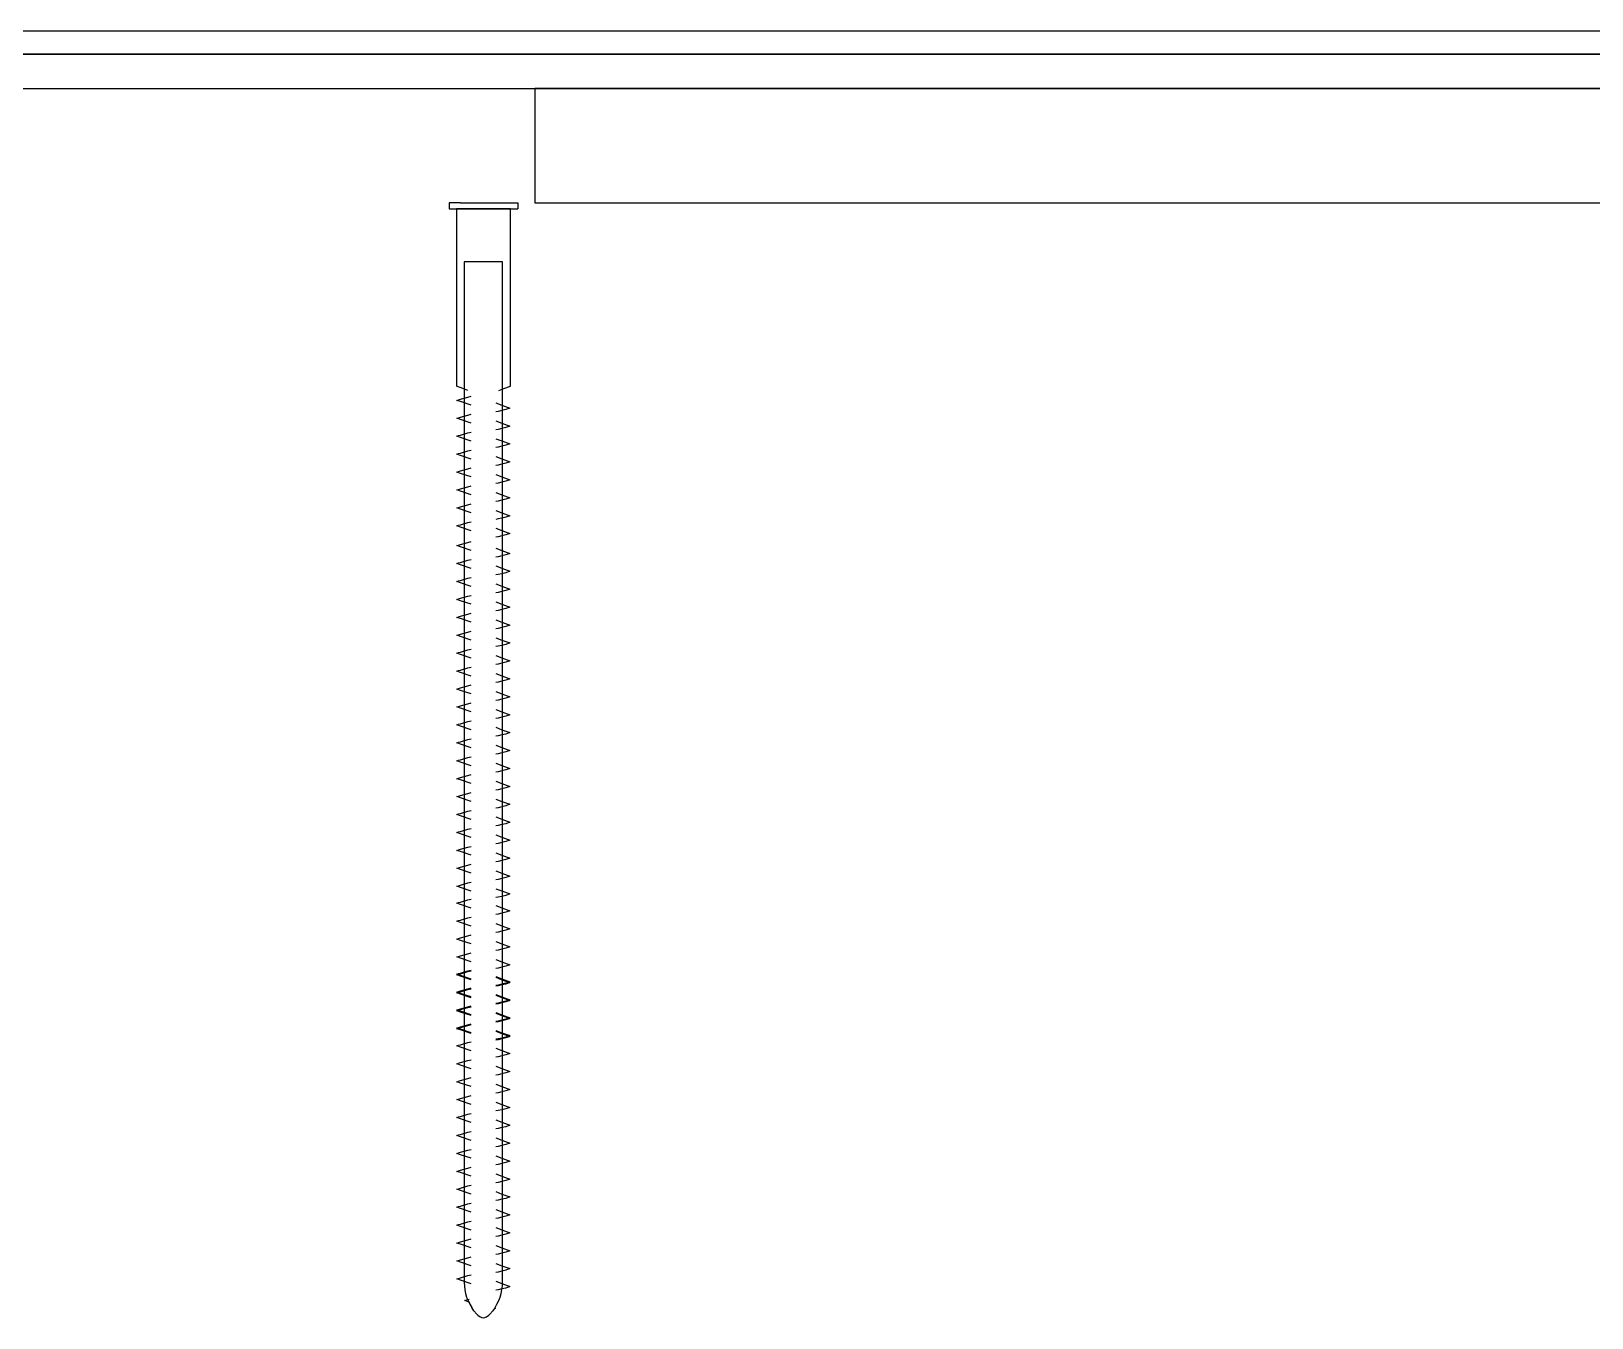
# Model space of a CAD drawing. Extents: x -195.6 to -173.8, y -15 to -11.3.
# Drawn here: x -192.896 to -190.168, y -14.943 to -12.696 of the extents above; entities that cross this region are included whole.
import ezdxf

# ---------------------------------------------------------------- set-up
doc = ezdxf.new("R2010")
doc.units = 0
doc.layers.add('SECTIONCUTEDGES', color=7, linetype='CONTINUOUS')

msp = doc.modelspace()

# ---------------------------------------------------------------- linework, layer by layer
at = {"layer": 'SECTIONCUTEDGES'}
for p, q in [((-174.0453, -12.6961), (-195.2854, -12.6961)), ((-174.0454, -12.7361), (-195.2854, -12.7361)), ((-195.2854, -12.7361), (-174.0453, -12.7361)), ((-195.2854, -12.7961), (-174.0454, -12.7961)), ((-192.0152, -12.7961), (-192.0152, -12.9961)), ((-177.1656, -12.7961), (-192.0152, -12.7961)), ((-192.1554, -12.9961), (-192.1654, -12.9961)), ((-192.1654, -12.9961), (-192.1654, -13.0061)), ((-192.1654, -13.0061), (-192.0454, -13.0061)), ((-192.1454, -12.9961), (-192.1554, -12.9961)), ((-192.1526, -13.0061), (-192.1526, -13.3162)), ((-192.1054, -13.0061), (-192.1526, -13.0061)), ((-192.1454, -12.9961), (-192.0654, -12.9961)), ((-192.0581, -13.0061), (-192.1054, -13.0061)), ((-192.0654, -12.9961), (-192.0454, -12.9961)), ((-192.0581, -13.3162), (-192.0581, -13.0061)), ((-192.0454, -12.9961), (-192.0454, -13.0061)), ((-192.0152, -12.9961), (-177.1656, -12.9961)), ((-192.1389, -13.0986), (-192.1389, -14.8816)), ((-192.0719, -13.0986), (-192.1389, -13.0986)), ((-192.0719, -14.8816), (-192.0719, -13.0986)), ((-192.1412, -13.3204), (-192.1526, -13.3162)), ((-192.1452, -13.3389), (-192.1326, -13.3352)), ((-192.1327, -13.3234), (-192.1412, -13.3204)), ((-192.1326, -13.3352), (-192.1269, -13.3338)), ((-192.0781, -13.3234), (-192.0696, -13.3204)), ((-192.0696, -13.3204), (-192.0581, -13.3162)), ((-192.1515, -13.3409), (-192.1486, -13.3399)), ((-192.1452, -13.3431), (-192.1515, -13.3409)), ((-192.1486, -13.3399), (-192.1452, -13.3389)), ((-192.1269, -13.3494), (-192.1452, -13.3431)), ((-192.0835, -13.3451), (-192.0731, -13.3492)), ((-192.0796, -13.3602), (-192.0835, -13.3608)), ((-192.0731, -13.3585), (-192.0796, -13.3602)), ((-192.0731, -13.3492), (-192.0589, -13.3544)), ((-192.0664, -13.3568), (-192.0731, -13.3585)), ((-192.0589, -13.3544), (-192.0664, -13.3568)), ((-192.1515, -13.3722), (-192.1486, -13.3712)), ((-192.1452, -13.3744), (-192.1515, -13.3722)), ((-192.1486, -13.3712), (-192.1452, -13.3702)), ((-192.1452, -13.3702), (-192.1326, -13.3665)), ((-192.1269, -13.3807), (-192.1452, -13.3744)), ((-192.1326, -13.3665), (-192.1269, -13.3651)), ((-192.0835, -13.3764), (-192.0731, -13.3805)), ((-192.0731, -13.3898), (-192.0796, -13.3915)), ((-192.0731, -13.3805), (-192.0589, -13.3857)), ((-192.0664, -13.3881), (-192.0731, -13.3898)), ((-192.0589, -13.3857), (-192.0664, -13.3881)), ((-192.1515, -13.4035), (-192.1486, -13.4025)), ((-192.1452, -13.4057), (-192.1515, -13.4035)), ((-192.1486, -13.4025), (-192.1452, -13.4015)), ((-192.1452, -13.4015), (-192.1326, -13.3978)), ((-192.1269, -13.4121), (-192.1452, -13.4057)), ((-192.1326, -13.3978), (-192.1269, -13.3964)), ((-192.0796, -13.3915), (-192.0835, -13.3921)), ((-192.0835, -13.4078), (-192.0731, -13.4118)), ((-192.0731, -13.4118), (-192.0589, -13.417)), ((-192.0589, -13.417), (-192.0664, -13.4194)), ((-192.1515, -13.4348), (-192.1486, -13.4338)), ((-192.1452, -13.4371), (-192.1515, -13.4348)), ((-192.1486, -13.4338), (-192.1452, -13.4329)), ((-192.1452, -13.4329), (-192.1326, -13.4291)), ((-192.1269, -13.4434), (-192.1452, -13.4371)), ((-192.1326, -13.4291), (-192.1269, -13.4277)), ((-192.0796, -13.4228), (-192.0835, -13.4234)), ((-192.0835, -13.4391), (-192.0731, -13.4431)), ((-192.0731, -13.4211), (-192.0796, -13.4228)), ((-192.0664, -13.4194), (-192.0731, -13.4211)), ((-192.0731, -13.4431), (-192.0589, -13.4483)), ((-192.1515, -13.4661), (-192.1486, -13.4651)), ((-192.1452, -13.4684), (-192.1515, -13.4661)), ((-192.1486, -13.4651), (-192.1452, -13.4642)), ((-192.1452, -13.4642), (-192.1326, -13.4604)), ((-192.1269, -13.4747), (-192.1452, -13.4684)), ((-192.1326, -13.4604), (-192.1269, -13.459)), ((-192.0796, -13.4541), (-192.0835, -13.4547)), ((-192.0835, -13.4704), (-192.0731, -13.4744)), ((-192.0731, -13.4525), (-192.0796, -13.4541)), ((-192.0664, -13.4507), (-192.0731, -13.4525)), ((-192.0589, -13.4483), (-192.0664, -13.4507)), ((-192.1515, -13.4974), (-192.1486, -13.4964)), ((-192.1452, -13.4997), (-192.1515, -13.4974)), ((-192.1486, -13.4964), (-192.1452, -13.4955)), ((-192.1452, -13.4955), (-192.1326, -13.4918)), ((-192.1326, -13.4918), (-192.1269, -13.4903)), ((-192.0796, -13.4855), (-192.0835, -13.486)), ((-192.0731, -13.4838), (-192.0796, -13.4855)), ((-192.0731, -13.4744), (-192.0589, -13.4796)), ((-192.0664, -13.4821), (-192.0731, -13.4838)), ((-192.0589, -13.4796), (-192.0664, -13.4821)), ((-192.1269, -13.506), (-192.1452, -13.4997)), ((-192.1452, -13.5268), (-192.1326, -13.5231)), ((-192.1326, -13.5231), (-192.1269, -13.5217)), ((-192.0835, -13.5017), (-192.0731, -13.5057)), ((-192.0796, -13.5168), (-192.0835, -13.5174)), ((-192.0731, -13.5151), (-192.0796, -13.5168)), ((-192.0731, -13.5057), (-192.0589, -13.5109)), ((-192.0664, -13.5134), (-192.0731, -13.5151)), ((-192.0589, -13.5109), (-192.0664, -13.5134)), ((-192.1515, -13.5288), (-192.1486, -13.5278)), ((-192.1452, -13.531), (-192.1515, -13.5288)), ((-192.1486, -13.5278), (-192.1452, -13.5268)), ((-192.1269, -13.5373), (-192.1452, -13.531)), ((-192.1326, -13.5544), (-192.1269, -13.553)), ((-192.0835, -13.533), (-192.0731, -13.5371)), ((-192.0796, -13.5481), (-192.0835, -13.5487)), ((-192.0731, -13.5464), (-192.0796, -13.5481)), ((-192.0731, -13.5371), (-192.0589, -13.5423)), ((-192.0664, -13.5447), (-192.0731, -13.5464)), ((-192.0589, -13.5423), (-192.0664, -13.5447)), ((-192.1515, -13.5601), (-192.1486, -13.5591)), ((-192.1452, -13.5623), (-192.1515, -13.5601)), ((-192.1486, -13.5591), (-192.1452, -13.5581)), ((-192.1452, -13.5581), (-192.1326, -13.5544)), ((-192.1269, -13.5686), (-192.1452, -13.5623)), ((-192.0835, -13.5643), (-192.0731, -13.5684)), ((-192.0796, -13.5794), (-192.0835, -13.58)), ((-192.0731, -13.5777), (-192.0796, -13.5794)), ((-192.0731, -13.5684), (-192.0589, -13.5736)), ((-192.0664, -13.576), (-192.0731, -13.5777)), ((-192.0589, -13.5736), (-192.0664, -13.576)), ((-192.1515, -13.5946), (-192.1486, -13.5936)), ((-192.1452, -13.5969), (-192.1515, -13.5946)), ((-192.1486, -13.5936), (-192.1452, -13.5927)), ((-192.1452, -13.5927), (-192.1326, -13.5889)), ((-192.1269, -13.6032), (-192.1452, -13.5969)), ((-192.1326, -13.5889), (-192.1269, -13.5875)), ((-192.0835, -13.5989), (-192.0731, -13.6029)), ((-192.0731, -13.6029), (-192.0589, -13.6081)), ((-192.0589, -13.6081), (-192.0664, -13.6105)), ((-192.1515, -13.6259), (-192.1486, -13.6249)), ((-192.1452, -13.6282), (-192.1515, -13.6259)), ((-192.1486, -13.6249), (-192.1452, -13.624)), ((-192.1452, -13.624), (-192.1326, -13.6202)), ((-192.1269, -13.6345), (-192.1452, -13.6282)), ((-192.1326, -13.6202), (-192.1269, -13.6188)), ((-192.0796, -13.6139), (-192.0835, -13.6145)), ((-192.0835, -13.6302), (-192.0731, -13.6342)), ((-192.0731, -13.6123), (-192.0796, -13.6139)), ((-192.0664, -13.6105), (-192.0731, -13.6123)), ((-192.0731, -13.6342), (-192.0589, -13.6394)), ((-192.1515, -13.6572), (-192.1486, -13.6562)), ((-192.1452, -13.6595), (-192.1515, -13.6572)), ((-192.1486, -13.6562), (-192.1452, -13.6553)), ((-192.1452, -13.6553), (-192.1326, -13.6516)), ((-192.1269, -13.6658), (-192.1452, -13.6595)), ((-192.1326, -13.6516), (-192.1269, -13.6501)), ((-192.0796, -13.6453), (-192.0835, -13.6458)), ((-192.0835, -13.6615), (-192.0731, -13.6655)), ((-192.0731, -13.6436), (-192.0796, -13.6453)), ((-192.0664, -13.6419), (-192.0731, -13.6436)), ((-192.0589, -13.6394), (-192.0664, -13.6419)), ((-192.1515, -13.6885), (-192.1486, -13.6876)), ((-192.1452, -13.6908), (-192.1515, -13.6885)), ((-192.1486, -13.6876), (-192.1452, -13.6866)), ((-192.1452, -13.6866), (-192.1326, -13.6829)), ((-192.1326, -13.6829), (-192.1269, -13.6815)), ((-192.0796, -13.6766), (-192.0835, -13.6772)), ((-192.0731, -13.6749), (-192.0796, -13.6766)), ((-192.0731, -13.6655), (-192.0589, -13.6707)), ((-192.0664, -13.6732), (-192.0731, -13.6749)), ((-192.0589, -13.6707), (-192.0664, -13.6732)), ((-192.1269, -13.6971), (-192.1452, -13.6908)), ((-192.1452, -13.7179), (-192.1326, -13.7142)), ((-192.1452, -13.7179), (-192.1326, -13.7142)), ((-192.1326, -13.7142), (-192.1269, -13.7128)), ((-192.1326, -13.7142), (-192.1269, -13.7128)), ((-192.0835, -13.6928), (-192.0731, -13.6969)), ((-192.0796, -13.7079), (-192.0835, -13.7085)), ((-192.0731, -13.7062), (-192.0796, -13.7079)), ((-192.0731, -13.6969), (-192.0589, -13.702)), ((-192.0664, -13.7045), (-192.0731, -13.7062)), ((-192.0589, -13.702), (-192.0664, -13.7045)), ((-192.1515, -13.7199), (-192.1486, -13.7189)), ((-192.1515, -13.7199), (-192.1486, -13.7189)), ((-192.1452, -13.7221), (-192.1515, -13.7199)), ((-192.1452, -13.7221), (-192.1515, -13.7199)), ((-192.1486, -13.7189), (-192.1452, -13.7179)), ((-192.1486, -13.7189), (-192.1452, -13.7179)), ((-192.1269, -13.7284), (-192.1452, -13.7221)), ((-192.1269, -13.7284), (-192.1452, -13.7221)), ((-192.1326, -13.7455), (-192.1269, -13.7441)), ((-192.1326, -13.7455), (-192.1269, -13.7441)), ((-192.0835, -13.7241), (-192.0731, -13.7282)), ((-192.0835, -13.7241), (-192.0731, -13.7282)), ((-192.0796, -13.7392), (-192.0835, -13.7398)), ((-192.0796, -13.7392), (-192.0835, -13.7398)), ((-192.0731, -13.7375), (-192.0796, -13.7392)), ((-192.0731, -13.7375), (-192.0796, -13.7392)), ((-192.0731, -13.7282), (-192.0589, -13.7334)), ((-192.0731, -13.7282), (-192.0589, -13.7334)), ((-192.0664, -13.7358), (-192.0731, -13.7375)), ((-192.0664, -13.7358), (-192.0731, -13.7375)), ((-192.0589, -13.7334), (-192.0664, -13.7358)), ((-192.0589, -13.7334), (-192.0664, -13.7358)), ((-192.1515, -13.7512), (-192.1486, -13.7502)), ((-192.1515, -13.7512), (-192.1486, -13.7502)), ((-192.1452, -13.7534), (-192.1515, -13.7512)), ((-192.1452, -13.7534), (-192.1515, -13.7512)), ((-192.1486, -13.7502), (-192.1452, -13.7492)), ((-192.1486, -13.7502), (-192.1452, -13.7492)), ((-192.1452, -13.7492), (-192.1326, -13.7455)), ((-192.1452, -13.7492), (-192.1326, -13.7455)), ((-192.1269, -13.7597), (-192.1452, -13.7534)), ((-192.1269, -13.7597), (-192.1452, -13.7534)), ((-192.0835, -13.7554), (-192.0731, -13.7595)), ((-192.0835, -13.7554), (-192.0731, -13.7595)), ((-192.0796, -13.7705), (-192.0835, -13.7711)), ((-192.0796, -13.7705), (-192.0835, -13.7711)), ((-192.0731, -13.7688), (-192.0796, -13.7705)), ((-192.0731, -13.7688), (-192.0796, -13.7705)), ((-192.0731, -13.7595), (-192.0589, -13.7647)), ((-192.0731, -13.7595), (-192.0589, -13.7647)), ((-192.0664, -13.7671), (-192.0731, -13.7688)), ((-192.0664, -13.7671), (-192.0731, -13.7688)), ((-192.0589, -13.7647), (-192.0664, -13.7671)), ((-192.0589, -13.7647), (-192.0664, -13.7671)), ((-192.1515, -13.7825), (-192.1486, -13.7815)), ((-192.1515, -13.7825), (-192.1486, -13.7815)), ((-192.1452, -13.7847), (-192.1515, -13.7825)), ((-192.1452, -13.7847), (-192.1515, -13.7825)), ((-192.1486, -13.7815), (-192.1452, -13.7805)), ((-192.1486, -13.7815), (-192.1452, -13.7805)), ((-192.1452, -13.7805), (-192.1326, -13.7768)), ((-192.1452, -13.7805), (-192.1326, -13.7768)), ((-192.1269, -13.7911), (-192.1452, -13.7847)), ((-192.1269, -13.7911), (-192.1452, -13.7847)), ((-192.1326, -13.7768), (-192.1269, -13.7754)), ((-192.1326, -13.7768), (-192.1269, -13.7754)), ((-192.0835, -13.7868), (-192.0731, -13.7908)), ((-192.0835, -13.7868), (-192.0731, -13.7908)), ((-192.0731, -13.7908), (-192.0589, -13.796)), ((-192.0731, -13.7908), (-192.0589, -13.796)), ((-192.0664, -13.7984), (-192.0731, -13.8001)), ((-192.0664, -13.7984), (-192.0731, -13.8001)), ((-192.0589, -13.796), (-192.0664, -13.7984)), ((-192.0589, -13.796), (-192.0664, -13.7984)), ((-192.1515, -13.8138), (-192.1486, -13.8128)), ((-192.1515, -13.8138), (-192.1486, -13.8128)), ((-192.1452, -13.816), (-192.1515, -13.8138)), ((-192.1452, -13.816), (-192.1515, -13.8138)), ((-192.1486, -13.8128), (-192.1452, -13.8119)), ((-192.1486, -13.8128), (-192.1452, -13.8119)), ((-192.1452, -13.8119), (-192.1326, -13.8081)), ((-192.1452, -13.8119), (-192.1326, -13.8081)), ((-192.1269, -13.8224), (-192.1452, -13.816)), ((-192.1269, -13.8224), (-192.1452, -13.816)), ((-192.1326, -13.8081), (-192.1269, -13.8067)), ((-192.1326, -13.8081), (-192.1269, -13.8067)), ((-192.0796, -13.8018), (-192.0835, -13.8024)), ((-192.0796, -13.8018), (-192.0835, -13.8024)), ((-192.0835, -13.8181), (-192.0731, -13.8221)), ((-192.0835, -13.8181), (-192.0731, -13.8221)), ((-192.0731, -13.8001), (-192.0796, -13.8018)), ((-192.0731, -13.8001), (-192.0796, -13.8018)), ((-192.0731, -13.8221), (-192.0589, -13.8273)), ((-192.0731, -13.8221), (-192.0589, -13.8273)), ((-192.1515, -13.8451), (-192.1486, -13.8441)), ((-192.1452, -13.8474), (-192.1515, -13.8451)), ((-192.1486, -13.8441), (-192.1452, -13.8432)), ((-192.1452, -13.8432), (-192.1326, -13.8394)), ((-192.1269, -13.8537), (-192.1452, -13.8474)), ((-192.1326, -13.8394), (-192.1269, -13.838)), ((-192.0796, -13.8331), (-192.0835, -13.8337)), ((-192.0796, -13.8331), (-192.0835, -13.8337)), ((-192.0835, -13.8494), (-192.0731, -13.8534)), ((-192.0731, -13.8314), (-192.0796, -13.8331)), ((-192.0731, -13.8314), (-192.0796, -13.8331)), ((-192.0664, -13.8297), (-192.0731, -13.8314)), ((-192.0664, -13.8297), (-192.0731, -13.8314)), ((-192.0731, -13.8534), (-192.0589, -13.8586)), ((-192.0589, -13.8273), (-192.0664, -13.8297)), ((-192.0589, -13.8273), (-192.0664, -13.8297)), ((-192.1515, -13.8764), (-192.1486, -13.8754)), ((-192.1452, -13.8787), (-192.1515, -13.8764)), ((-192.1486, -13.8754), (-192.1452, -13.8745)), ((-192.1452, -13.8745), (-192.1326, -13.8707)), ((-192.1269, -13.885), (-192.1452, -13.8787)), ((-192.1326, -13.8707), (-192.1269, -13.8693)), ((-192.0796, -13.8644), (-192.0835, -13.865)), ((-192.0835, -13.8807), (-192.0731, -13.8847)), ((-192.0731, -13.8628), (-192.0796, -13.8644)), ((-192.0664, -13.8611), (-192.0731, -13.8628)), ((-192.0589, -13.8586), (-192.0664, -13.8611)), ((-192.1515, -13.9077), (-192.1486, -13.9067)), ((-192.1452, -13.91), (-192.1515, -13.9077)), ((-192.1486, -13.9067), (-192.1452, -13.9058)), ((-192.1452, -13.9058), (-192.1326, -13.9021)), ((-192.1326, -13.9021), (-192.1269, -13.9006)), ((-192.0796, -13.8958), (-192.0835, -13.8964)), ((-192.0731, -13.8941), (-192.0796, -13.8958)), ((-192.0731, -13.8847), (-192.0589, -13.8899)), ((-192.0664, -13.8924), (-192.0731, -13.8941)), ((-192.0589, -13.8899), (-192.0664, -13.8924)), ((-192.1269, -13.9163), (-192.1452, -13.91)), ((-192.1452, -13.9371), (-192.1326, -13.9334)), ((-192.1326, -13.9334), (-192.1269, -13.932)), ((-192.0835, -13.912), (-192.0731, -13.9161)), ((-192.0796, -13.9271), (-192.0835, -13.9277)), ((-192.0731, -13.9254), (-192.0796, -13.9271)), ((-192.0731, -13.9161), (-192.0589, -13.9212)), ((-192.0664, -13.9237), (-192.0731, -13.9254)), ((-192.0589, -13.9212), (-192.0664, -13.9237)), ((-192.1515, -13.9391), (-192.1486, -13.9381)), ((-192.1452, -13.9413), (-192.1515, -13.9391)), ((-192.1486, -13.9381), (-192.1452, -13.9371)), ((-192.1269, -13.9476), (-192.1452, -13.9413)), ((-192.0835, -13.9433), (-192.0731, -13.9474)), ((-192.0796, -13.9584), (-192.0835, -13.959)), ((-192.0731, -13.9567), (-192.0796, -13.9584)), ((-192.0731, -13.9474), (-192.0589, -13.9526)), ((-192.0664, -13.955), (-192.0731, -13.9567)), ((-192.0589, -13.9526), (-192.0664, -13.955)), ((-192.1515, -13.9704), (-192.1486, -13.9694)), ((-192.1452, -13.9727), (-192.1515, -13.9704)), ((-192.1486, -13.9694), (-192.1452, -13.9685)), ((-192.1452, -13.9685), (-192.1326, -13.9647)), ((-192.1269, -13.979), (-192.1452, -13.9727)), ((-192.1326, -13.9647), (-192.1269, -13.9633)), ((-192.0835, -13.9747), (-192.0731, -13.9787)), ((-192.0796, -13.9897), (-192.0835, -13.9903)), ((-192.0731, -13.9881), (-192.0796, -13.9897)), ((-192.0731, -13.9787), (-192.0589, -13.9839)), ((-192.0664, -13.9864), (-192.0731, -13.9881)), ((-192.0589, -13.9839), (-192.0664, -13.9864)), ((-192.1515, -14.0017), (-192.1486, -14.0007)), ((-192.1452, -14.004), (-192.1515, -14.0017)), ((-192.1486, -14.0007), (-192.1452, -13.9998)), ((-192.1452, -13.9998), (-192.1326, -13.996)), ((-192.1269, -14.0103), (-192.1452, -14.004)), ((-192.1326, -13.996), (-192.1269, -13.9946)), ((-192.0835, -14.006), (-192.0731, -14.01)), ((-192.0731, -14.01), (-192.0589, -14.0152)), ((-192.0589, -14.0152), (-192.0664, -14.0177)), ((-192.1515, -14.033), (-192.1486, -14.032)), ((-192.1452, -14.0353), (-192.1515, -14.033)), ((-192.1486, -14.032), (-192.1452, -14.0311)), ((-192.1452, -14.0311), (-192.1326, -14.0274)), ((-192.1269, -14.0416), (-192.1452, -14.0353)), ((-192.1326, -14.0274), (-192.1269, -14.0259)), ((-192.0796, -14.0211), (-192.0835, -14.0216)), ((-192.0835, -14.0373), (-192.0731, -14.0414)), ((-192.0731, -14.0194), (-192.0796, -14.0211)), ((-192.0664, -14.0177), (-192.0731, -14.0194)), ((-192.0731, -14.0414), (-192.0589, -14.0465)), ((-192.1515, -14.0644), (-192.1486, -14.0634)), ((-192.1452, -14.0666), (-192.1515, -14.0644)), ((-192.1486, -14.0634), (-192.1452, -14.0624)), ((-192.1452, -14.0624), (-192.1326, -14.0587)), ((-192.1269, -14.0729), (-192.1452, -14.0666)), ((-192.1326, -14.0587), (-192.1269, -14.0573)), ((-192.0796, -14.0524), (-192.0835, -14.053)), ((-192.0835, -14.0686), (-192.0731, -14.0727)), ((-192.0731, -14.0507), (-192.0796, -14.0524)), ((-192.0664, -14.049), (-192.0731, -14.0507)), ((-192.0589, -14.0465), (-192.0664, -14.049)), ((-192.1515, -14.0957), (-192.1486, -14.0947)), ((-192.1452, -14.0979), (-192.1515, -14.0957)), ((-192.1486, -14.0947), (-192.1452, -14.0937)), ((-192.1452, -14.0937), (-192.1326, -14.09)), ((-192.1269, -14.1042), (-192.1452, -14.0979)), ((-192.1326, -14.09), (-192.1269, -14.0886)), ((-192.0796, -14.0837), (-192.0835, -14.0843)), ((-192.0731, -14.082), (-192.0796, -14.0837)), ((-192.0731, -14.0727), (-192.0589, -14.0779)), ((-192.0664, -14.0803), (-192.0731, -14.082)), ((-192.0589, -14.0779), (-192.0664, -14.0803)), ((-192.1515, -14.127), (-192.1486, -14.126)), ((-192.1486, -14.126), (-192.1452, -14.125)), ((-192.1452, -14.125), (-192.1326, -14.1213)), ((-192.1326, -14.1213), (-192.1269, -14.1199)), ((-192.0835, -14.0999), (-192.0731, -14.104)), ((-192.0796, -14.115), (-192.0835, -14.1156)), ((-192.0731, -14.1133), (-192.0796, -14.115)), ((-192.0731, -14.104), (-192.0589, -14.1092)), ((-192.0664, -14.1116), (-192.0731, -14.1133)), ((-192.0589, -14.1092), (-192.0664, -14.1116)), ((-192.1452, -14.1292), (-192.1515, -14.127)), ((-192.1269, -14.1355), (-192.1452, -14.1292)), ((-192.1452, -14.1563), (-192.1326, -14.1526)), ((-192.1326, -14.1526), (-192.1269, -14.1512)), ((-192.0835, -14.1312), (-192.0731, -14.1353)), ((-192.0796, -14.1463), (-192.0835, -14.1469)), ((-192.0731, -14.1446), (-192.0796, -14.1463)), ((-192.0731, -14.1353), (-192.0589, -14.1405)), ((-192.0664, -14.1429), (-192.0731, -14.1446)), ((-192.0589, -14.1405), (-192.0664, -14.1429)), ((-192.1515, -14.1583), (-192.1486, -14.1573)), ((-192.1452, -14.1605), (-192.1515, -14.1583)), ((-192.1486, -14.1573), (-192.1452, -14.1563)), ((-192.1269, -14.1669), (-192.1452, -14.1605)), ((-192.0835, -14.1626), (-192.0731, -14.1666)), ((-192.0796, -14.1776), (-192.0835, -14.1782)), ((-192.0731, -14.1759), (-192.0796, -14.1776)), ((-192.0731, -14.1666), (-192.0589, -14.1718)), ((-192.0664, -14.1742), (-192.0731, -14.1759)), ((-192.0589, -14.1718), (-192.0664, -14.1742)), ((-192.1515, -14.1896), (-192.1486, -14.1886)), ((-192.1452, -14.1919), (-192.1515, -14.1896)), ((-192.1486, -14.1886), (-192.1452, -14.1877)), ((-192.1452, -14.1877), (-192.1326, -14.1839)), ((-192.1269, -14.1982), (-192.1452, -14.1919)), ((-192.1326, -14.1839), (-192.1269, -14.1825)), ((-192.0835, -14.1939), (-192.0731, -14.1979)), ((-192.0731, -14.2073), (-192.0796, -14.2089)), ((-192.0731, -14.1979), (-192.0589, -14.2031)), ((-192.0664, -14.2055), (-192.0731, -14.2073)), ((-192.0589, -14.2031), (-192.0664, -14.2055)), ((-192.1515, -14.2192), (-192.1486, -14.2182)), ((-192.1452, -14.2214), (-192.1515, -14.2192)), ((-192.1486, -14.2182), (-192.1452, -14.2172)), ((-192.1452, -14.2172), (-192.1326, -14.2135)), ((-192.1269, -14.2277), (-192.1452, -14.2214)), ((-192.1326, -14.2135), (-192.1269, -14.2121)), ((-192.0796, -14.2089), (-192.0835, -14.2095)), ((-192.0835, -14.2235), (-192.0731, -14.2275)), ((-192.0731, -14.2275), (-192.0589, -14.2327)), ((-192.0664, -14.2351), (-192.0731, -14.2368)), ((-192.0589, -14.2327), (-192.0664, -14.2351)), ((-192.1515, -14.2505), (-192.1486, -14.2495)), ((-192.1452, -14.2527), (-192.1515, -14.2505)), ((-192.1486, -14.2495), (-192.1452, -14.2486)), ((-192.1452, -14.2486), (-192.1326, -14.2448)), ((-192.1269, -14.2591), (-192.1452, -14.2527)), ((-192.1326, -14.2448), (-192.1269, -14.2434)), ((-192.0796, -14.2385), (-192.0835, -14.2391)), ((-192.0835, -14.2548), (-192.0731, -14.2588)), ((-192.0731, -14.2368), (-192.0796, -14.2385)), ((-192.0731, -14.2588), (-192.0589, -14.264)), ((-192.1515, -14.2818), (-192.1486, -14.2808)), ((-192.1452, -14.2841), (-192.1515, -14.2818)), ((-192.1486, -14.2808), (-192.1452, -14.2799)), ((-192.1452, -14.2799), (-192.1326, -14.2761)), ((-192.1269, -14.2904), (-192.1452, -14.2841)), ((-192.1326, -14.2761), (-192.1269, -14.2747)), ((-192.0796, -14.2698), (-192.0835, -14.2704)), ((-192.0835, -14.2861), (-192.0731, -14.2901)), ((-192.0731, -14.2681), (-192.0796, -14.2698)), ((-192.0664, -14.2664), (-192.0731, -14.2681)), ((-192.0731, -14.2901), (-192.0589, -14.2953)), ((-192.0589, -14.264), (-192.0664, -14.2664)), ((-192.1515, -14.3131), (-192.1486, -14.3121)), ((-192.1452, -14.3154), (-192.1515, -14.3131)), ((-192.1486, -14.3121), (-192.1452, -14.3112)), ((-192.1452, -14.3112), (-192.1326, -14.3074)), ((-192.1269, -14.3217), (-192.1452, -14.3154)), ((-192.1326, -14.3074), (-192.1269, -14.306)), ((-192.0796, -14.3011), (-192.0835, -14.3017)), ((-192.0835, -14.3174), (-192.0731, -14.3214)), ((-192.0731, -14.2995), (-192.0796, -14.3011)), ((-192.0664, -14.2978), (-192.0731, -14.2995)), ((-192.0589, -14.2953), (-192.0664, -14.2978)), ((-192.1515, -14.3431), (-192.1486, -14.3421)), ((-192.1452, -14.3454), (-192.1515, -14.3431)), ((-192.1515, -14.3444), (-192.1486, -14.3434)), ((-192.1452, -14.3467), (-192.1515, -14.3444)), ((-192.1486, -14.3421), (-192.1452, -14.3412)), ((-192.1486, -14.3434), (-192.1452, -14.3425)), ((-192.1452, -14.3412), (-192.1326, -14.3374)), ((-192.1452, -14.3425), (-192.1326, -14.3388)), ((-192.1326, -14.3374), (-192.1269, -14.336)), ((-192.1326, -14.3388), (-192.1269, -14.3373)), ((-192.0796, -14.3325), (-192.0835, -14.333)), ((-192.0731, -14.3308), (-192.0796, -14.3325)), ((-192.0731, -14.3214), (-192.0589, -14.3266)), ((-192.0664, -14.3291), (-192.0731, -14.3308)), ((-192.0589, -14.3266), (-192.0664, -14.3291)), ((-192.1269, -14.3517), (-192.1452, -14.3454)), ((-192.1269, -14.353), (-192.1452, -14.3467)), ((-192.1452, -14.3725), (-192.1326, -14.3688)), ((-192.1452, -14.3738), (-192.1326, -14.3701)), ((-192.1326, -14.3688), (-192.1269, -14.3673)), ((-192.1326, -14.3701), (-192.1269, -14.3687)), ((-192.0835, -14.3474), (-192.0731, -14.3514)), ((-192.0835, -14.3487), (-192.0731, -14.3528)), ((-192.0796, -14.3625), (-192.0835, -14.363)), ((-192.0796, -14.3638), (-192.0835, -14.3644)), ((-192.0731, -14.3608), (-192.0796, -14.3625)), ((-192.0731, -14.3621), (-192.0796, -14.3638)), ((-192.0731, -14.3514), (-192.0589, -14.3566)), ((-192.0731, -14.3528), (-192.0589, -14.3579)), ((-192.0664, -14.3591), (-192.0731, -14.3608)), ((-192.0664, -14.3604), (-192.0731, -14.3621)), ((-192.0589, -14.3566), (-192.0664, -14.3591)), ((-192.0589, -14.3579), (-192.0664, -14.3604)), ((-192.1515, -14.3744), (-192.1486, -14.3734)), ((-192.1452, -14.3767), (-192.1515, -14.3744)), ((-192.1515, -14.3758), (-192.1486, -14.3748)), ((-192.1452, -14.378), (-192.1515, -14.3758)), ((-192.1486, -14.3734), (-192.1452, -14.3725)), ((-192.1486, -14.3748), (-192.1452, -14.3738)), ((-192.1269, -14.383), (-192.1452, -14.3767)), ((-192.1269, -14.3843), (-192.1452, -14.378)), ((-192.1326, -14.4001), (-192.1269, -14.3987)), ((-192.0835, -14.3787), (-192.0731, -14.3827)), ((-192.0835, -14.38), (-192.0731, -14.3841)), ((-192.0796, -14.3938), (-192.0835, -14.3944)), ((-192.0796, -14.3951), (-192.0835, -14.3957)), ((-192.0731, -14.3921), (-192.0796, -14.3938)), ((-192.0731, -14.3934), (-192.0796, -14.3951)), ((-192.0731, -14.3827), (-192.0589, -14.3879)), ((-192.0731, -14.3841), (-192.0589, -14.3893)), ((-192.0664, -14.3904), (-192.0731, -14.3921)), ((-192.0664, -14.3917), (-192.0731, -14.3934)), ((-192.0589, -14.3879), (-192.0664, -14.3904)), ((-192.0589, -14.3893), (-192.0664, -14.3917)), ((-192.1515, -14.4057), (-192.1486, -14.4048)), ((-192.1452, -14.408), (-192.1515, -14.4057)), ((-192.1515, -14.4071), (-192.1486, -14.4061)), ((-192.1452, -14.4093), (-192.1515, -14.4071)), ((-192.1486, -14.4048), (-192.1452, -14.4038)), ((-192.1486, -14.4061), (-192.1452, -14.4051)), ((-192.1452, -14.4038), (-192.1326, -14.4001)), ((-192.1452, -14.4051), (-192.1326, -14.4014)), ((-192.1269, -14.4143), (-192.1452, -14.408)), ((-192.1269, -14.4156), (-192.1452, -14.4093)), ((-192.1326, -14.4014), (-192.1269, -14.4)), ((-192.0835, -14.41), (-192.0731, -14.4141)), ((-192.0835, -14.4113), (-192.0731, -14.4154)), ((-192.0796, -14.4251), (-192.0835, -14.4257)), ((-192.0796, -14.4264), (-192.0835, -14.427)), ((-192.0731, -14.4234), (-192.0796, -14.4251)), ((-192.0731, -14.4247), (-192.0796, -14.4264)), ((-192.0731, -14.4141), (-192.0589, -14.4193)), ((-192.0731, -14.4154), (-192.0589, -14.4206)), ((-192.0664, -14.4217), (-192.0731, -14.4234)), ((-192.0664, -14.423), (-192.0731, -14.4247)), ((-192.0589, -14.4193), (-192.0664, -14.4217)), ((-192.0589, -14.4206), (-192.0664, -14.423)), ((-192.1515, -14.4371), (-192.1486, -14.4361)), ((-192.1452, -14.4393), (-192.1515, -14.4371)), ((-192.1515, -14.4384), (-192.1486, -14.4374)), ((-192.1452, -14.4406), (-192.1515, -14.4384)), ((-192.1486, -14.4361), (-192.1452, -14.4351)), ((-192.1486, -14.4374), (-192.1452, -14.4364)), ((-192.1452, -14.4351), (-192.1326, -14.4314)), ((-192.1452, -14.4364), (-192.1326, -14.4327)), ((-192.1269, -14.4456), (-192.1452, -14.4393)), ((-192.1269, -14.4469), (-192.1452, -14.4406)), ((-192.1326, -14.4314), (-192.1269, -14.43)), ((-192.1326, -14.4327), (-192.1269, -14.4313)), ((-192.0835, -14.4413), (-192.0731, -14.4454)), ((-192.0835, -14.4426), (-192.0731, -14.4467)), ((-192.0731, -14.4454), (-192.0589, -14.4506)), ((-192.0731, -14.4467), (-192.0589, -14.4519)), ((-192.0664, -14.453), (-192.0731, -14.4547)), ((-192.0589, -14.4506), (-192.0664, -14.453)), ((-192.0589, -14.4519), (-192.0664, -14.4543)), ((-192.1515, -14.4684), (-192.1486, -14.4674)), ((-192.1452, -14.4706), (-192.1515, -14.4684)), ((-192.1486, -14.4674), (-192.1452, -14.4664)), ((-192.1452, -14.4664), (-192.1326, -14.4627)), ((-192.1269, -14.4769), (-192.1452, -14.4706)), ((-192.1326, -14.4627), (-192.1269, -14.4613)), ((-192.0796, -14.4564), (-192.0835, -14.457)), ((-192.0796, -14.4577), (-192.0835, -14.4583)), ((-192.0835, -14.4726), (-192.0731, -14.4767)), ((-192.0731, -14.4547), (-192.0796, -14.4564)), ((-192.0731, -14.456), (-192.0796, -14.4577)), ((-192.0664, -14.4543), (-192.0731, -14.456)), ((-192.0731, -14.4767), (-192.0589, -14.4819)), ((-192.1515, -14.4997), (-192.1486, -14.4987)), ((-192.1452, -14.5019), (-192.1515, -14.4997)), ((-192.1486, -14.4987), (-192.1452, -14.4977)), ((-192.1452, -14.4977), (-192.1326, -14.494)), ((-192.1269, -14.5083), (-192.1452, -14.5019)), ((-192.1326, -14.494), (-192.1269, -14.4926)), ((-192.0796, -14.4877), (-192.0835, -14.4883)), ((-192.0835, -14.504), (-192.0731, -14.508)), ((-192.0731, -14.486), (-192.0796, -14.4877)), ((-192.0664, -14.4843), (-192.0731, -14.486)), ((-192.0731, -14.508), (-192.0589, -14.5132)), ((-192.0589, -14.4819), (-192.0664, -14.4843)), ((-192.1515, -14.531), (-192.1486, -14.53)), ((-192.1452, -14.5333), (-192.1515, -14.531)), ((-192.1486, -14.53), (-192.1452, -14.5291)), ((-192.1452, -14.5291), (-192.1326, -14.5253)), ((-192.1269, -14.5396), (-192.1452, -14.5333)), ((-192.1326, -14.5253), (-192.1269, -14.5239)), ((-192.0796, -14.519), (-192.0835, -14.5196)), ((-192.0835, -14.5353), (-192.0731, -14.5393)), ((-192.0731, -14.5173), (-192.0796, -14.519)), ((-192.0664, -14.5156), (-192.0731, -14.5173)), ((-192.0589, -14.5132), (-192.0664, -14.5156)), ((-192.1515, -14.5623), (-192.1486, -14.5613)), ((-192.1452, -14.5646), (-192.1515, -14.5623)), ((-192.1486, -14.5613), (-192.1452, -14.5604)), ((-192.1452, -14.5604), (-192.1326, -14.5566)), ((-192.1326, -14.5566), (-192.1269, -14.5552)), ((-192.0796, -14.5503), (-192.0835, -14.5509)), ((-192.0731, -14.5486), (-192.0796, -14.5503)), ((-192.0731, -14.5393), (-192.0589, -14.5445)), ((-192.0664, -14.5469), (-192.0731, -14.5486)), ((-192.0589, -14.5445), (-192.0664, -14.5469)), ((-192.1269, -14.5709), (-192.1452, -14.5646)), ((-192.1452, -14.5917), (-192.1326, -14.5879)), ((-192.1326, -14.5879), (-192.1269, -14.5865)), ((-192.0835, -14.5666), (-192.0731, -14.5706)), ((-192.0796, -14.5816), (-192.0835, -14.5822)), ((-192.0731, -14.58), (-192.0796, -14.5816)), ((-192.0731, -14.5706), (-192.0589, -14.5758)), ((-192.0664, -14.5783), (-192.0731, -14.58)), ((-192.0589, -14.5758), (-192.0664, -14.5783)), ((-192.1515, -14.5936), (-192.1486, -14.5926)), ((-192.1452, -14.5959), (-192.1515, -14.5936)), ((-192.1486, -14.5926), (-192.1452, -14.5917)), ((-192.1269, -14.6022), (-192.1452, -14.5959)), ((-192.0835, -14.5979), (-192.0731, -14.6019)), ((-192.0796, -14.613), (-192.0835, -14.6136)), ((-192.0731, -14.6113), (-192.0796, -14.613)), ((-192.0731, -14.6019), (-192.0589, -14.6071)), ((-192.0664, -14.6096), (-192.0731, -14.6113)), ((-192.0589, -14.6071), (-192.0664, -14.6096)), ((-192.1515, -14.6249), (-192.1486, -14.624)), ((-192.1452, -14.6272), (-192.1515, -14.6249)), ((-192.1486, -14.624), (-192.1452, -14.623)), ((-192.1452, -14.623), (-192.1326, -14.6193)), ((-192.1269, -14.6335), (-192.1452, -14.6272)), ((-192.1326, -14.6193), (-192.1269, -14.6178)), ((-192.0835, -14.6292), (-192.0731, -14.6333)), ((-192.0796, -14.6443), (-192.0835, -14.6449)), ((-192.0731, -14.6426), (-192.0796, -14.6443)), ((-192.0731, -14.6333), (-192.0589, -14.6384)), ((-192.0664, -14.6409), (-192.0731, -14.6426)), ((-192.0589, -14.6384), (-192.0664, -14.6409)), ((-192.1515, -14.6563), (-192.1486, -14.6553)), ((-192.1452, -14.6585), (-192.1515, -14.6563)), ((-192.1486, -14.6553), (-192.1452, -14.6543)), ((-192.1452, -14.6543), (-192.1326, -14.6506)), ((-192.1269, -14.6648), (-192.1452, -14.6585)), ((-192.1326, -14.6506), (-192.1269, -14.6492)), ((-192.0835, -14.6605), (-192.0731, -14.6646)), ((-192.0731, -14.6646), (-192.0589, -14.6698)), ((-192.0589, -14.6698), (-192.0664, -14.6722)), ((-192.1515, -14.6876), (-192.1486, -14.6866)), ((-192.1452, -14.6898), (-192.1515, -14.6876)), ((-192.1486, -14.6866), (-192.1452, -14.6856)), ((-192.1452, -14.6856), (-192.1326, -14.6819)), ((-192.1269, -14.6961), (-192.1452, -14.6898)), ((-192.1326, -14.6819), (-192.1269, -14.6805)), ((-192.0796, -14.6756), (-192.0835, -14.6762)), ((-192.0835, -14.6918), (-192.0731, -14.6959)), ((-192.0731, -14.6739), (-192.0796, -14.6756)), ((-192.0664, -14.6722), (-192.0731, -14.6739)), ((-192.0731, -14.6959), (-192.0589, -14.7011)), ((-192.1515, -14.7189), (-192.1486, -14.7179)), ((-192.1452, -14.7211), (-192.1515, -14.7189)), ((-192.1486, -14.7179), (-192.1452, -14.7169)), ((-192.1452, -14.7169), (-192.1326, -14.7132)), ((-192.1269, -14.7274), (-192.1452, -14.7211)), ((-192.1326, -14.7132), (-192.1269, -14.7118)), ((-192.0796, -14.7069), (-192.0835, -14.7075)), ((-192.0835, -14.7231), (-192.0731, -14.7272)), ((-192.0731, -14.7052), (-192.0796, -14.7069)), ((-192.0664, -14.7035), (-192.0731, -14.7052)), ((-192.0589, -14.7011), (-192.0664, -14.7035)), ((-192.1515, -14.7502), (-192.1486, -14.7492)), ((-192.1452, -14.7524), (-192.1515, -14.7502)), ((-192.1486, -14.7492), (-192.1452, -14.7482)), ((-192.1452, -14.7482), (-192.1326, -14.7445)), ((-192.1269, -14.7588), (-192.1452, -14.7524)), ((-192.1326, -14.7445), (-192.1269, -14.7431)), ((-192.0796, -14.7382), (-192.0835, -14.7388)), ((-192.0731, -14.7365), (-192.0796, -14.7382)), ((-192.0731, -14.7272), (-192.0589, -14.7324)), ((-192.0664, -14.7348), (-192.0731, -14.7365)), ((-192.0589, -14.7324), (-192.0664, -14.7348)), ((-192.1515, -14.7815), (-192.1486, -14.7805)), ((-192.1486, -14.7805), (-192.1452, -14.7796)), ((-192.1452, -14.7796), (-192.1326, -14.7758)), ((-192.1326, -14.7758), (-192.1269, -14.7744)), ((-192.0835, -14.7545), (-192.0731, -14.7585)), ((-192.0796, -14.7695), (-192.0835, -14.7701)), ((-192.0731, -14.7678), (-192.0796, -14.7695)), ((-192.0731, -14.7585), (-192.0589, -14.7637)), ((-192.0664, -14.7661), (-192.0731, -14.7678)), ((-192.0589, -14.7637), (-192.0664, -14.7661)), ((-192.1452, -14.7838), (-192.1515, -14.7815)), ((-192.1269, -14.7901), (-192.1452, -14.7838)), ((-192.1452, -14.8109), (-192.1326, -14.8071)), ((-192.1326, -14.8071), (-192.1269, -14.8057)), ((-192.0835, -14.7858), (-192.0731, -14.7898)), ((-192.0796, -14.8008), (-192.0835, -14.8014)), ((-192.0731, -14.7992), (-192.0796, -14.8008)), ((-192.0731, -14.7898), (-192.0589, -14.795)), ((-192.0664, -14.7974), (-192.0731, -14.7992)), ((-192.0589, -14.795), (-192.0664, -14.7974)), ((-192.1515, -14.8128), (-192.1486, -14.8118)), ((-192.1452, -14.8151), (-192.1515, -14.8128)), ((-192.1486, -14.8118), (-192.1452, -14.8109)), ((-192.1269, -14.8214), (-192.1452, -14.8151)), ((-192.0835, -14.8171), (-192.0731, -14.8211)), ((-192.0796, -14.8322), (-192.0835, -14.8327)), ((-192.0731, -14.8305), (-192.0796, -14.8322)), ((-192.0731, -14.8211), (-192.0589, -14.8263)), ((-192.0664, -14.8288), (-192.0731, -14.8305)), ((-192.0589, -14.8263), (-192.0664, -14.8288)), ((-192.1515, -14.8441), (-192.1486, -14.8431)), ((-192.1452, -14.8464), (-192.1515, -14.8441)), ((-192.1486, -14.8431), (-192.1452, -14.8422)), ((-192.1452, -14.8422), (-192.1326, -14.8385)), ((-192.1269, -14.8527), (-192.1452, -14.8464)), ((-192.1326, -14.8385), (-192.1269, -14.837)), ((-192.0835, -14.8484), (-192.0731, -14.8524)), ((-192.0731, -14.8618), (-192.0796, -14.8635)), ((-192.0731, -14.8524), (-192.0589, -14.8576)), ((-192.0664, -14.8601), (-192.0731, -14.8618)), ((-192.0589, -14.8576), (-192.0664, -14.8601)), ((-192.1515, -14.8754), (-192.1486, -14.8745)), ((-192.1452, -14.8777), (-192.1515, -14.8754)), ((-192.1486, -14.8745), (-192.1452, -14.8735)), ((-192.1452, -14.8735), (-192.1326, -14.8698)), ((-192.1269, -14.884), (-192.1452, -14.8777)), ((-192.1389, -14.8816), (-192.1386, -14.8881)), ((-192.1386, -14.8881), (-192.1378, -14.8945)), ((-192.1326, -14.8698), (-192.1269, -14.8684)), ((-192.0796, -14.8635), (-192.0835, -14.8641)), ((-192.0835, -14.8797), (-192.0731, -14.8838)), ((-192.0731, -14.8838), (-192.0589, -14.8889)), ((-192.073, -14.8945), (-192.0722, -14.8881)), ((-192.0722, -14.8881), (-192.0719, -14.8816)), ((-192.0589, -14.8889), (-192.0664, -14.8914)), ((-192.138, -14.9135), (-192.1333, -14.9117)), ((-192.1321, -14.9158), (-192.138, -14.9135)), ((-192.1378, -14.8945), (-192.1365, -14.9009)), ((-192.1365, -14.9009), (-192.1346, -14.9072)), ((-192.1346, -14.9072), (-192.1322, -14.9135)), ((-192.1333, -14.9117), (-192.1302, -14.911)), ((-192.1322, -14.9135), (-192.1292, -14.9196)), ((-192.1289, -14.9171), (-192.1321, -14.9158)), ((-192.0796, -14.8948), (-192.0835, -14.8954)), ((-192.0816, -14.9196), (-192.0786, -14.9135)), ((-192.0731, -14.8931), (-192.0796, -14.8948)), ((-192.0786, -14.9135), (-192.0762, -14.9072)), ((-192.0762, -14.9072), (-192.0743, -14.9009)), ((-192.0743, -14.9009), (-192.073, -14.8945)), ((-192.0664, -14.8914), (-192.0731, -14.8931)), ((-192.1292, -14.9196), (-192.1258, -14.9256)), ((-192.122, -14.9312), (-192.1258, -14.9256)), ((-192.1218, -14.9314), (-192.122, -14.9312)), ((-192.1218, -14.9314), (-192.1167, -14.9371)), ((-192.115, -14.9387), (-192.1167, -14.9371)), ((-192.115, -14.9387), (-192.1109, -14.9417)), ((-192.1109, -14.9417), (-192.1091, -14.9426)), ((-192.1091, -14.9426), (-192.108, -14.943)), ((-192.108, -14.943), (-192.1054, -14.9434)), ((-192.1054, -14.9434), (-192.1028, -14.943)), ((-192.1028, -14.943), (-192.1017, -14.9426)), ((-192.1017, -14.9426), (-192.0999, -14.9417)), ((-192.0999, -14.9417), (-192.0958, -14.9387)), ((-192.0958, -14.9387), (-192.0941, -14.9371)), ((-192.0941, -14.9371), (-192.089, -14.9314)), ((-192.089, -14.9314), (-192.0888, -14.9312)), ((-192.085, -14.9256), (-192.0888, -14.9312)), ((-192.0857, -14.927), (-192.086, -14.9271)), ((-192.0851, -14.927), (-192.0857, -14.927)), ((-192.0854, -14.9258), (-192.0853, -14.9259)), ((-192.0853, -14.9259), (-192.0839, -14.9267)), ((-192.0844, -14.9268), (-192.0851, -14.927)), ((-192.085, -14.9256), (-192.0816, -14.9196)), ((-192.0839, -14.9267), (-192.0844, -14.9268))]:
    msp.add_line(p, q, dxfattribs=at)

doc.saveas('drawing.dxf')
